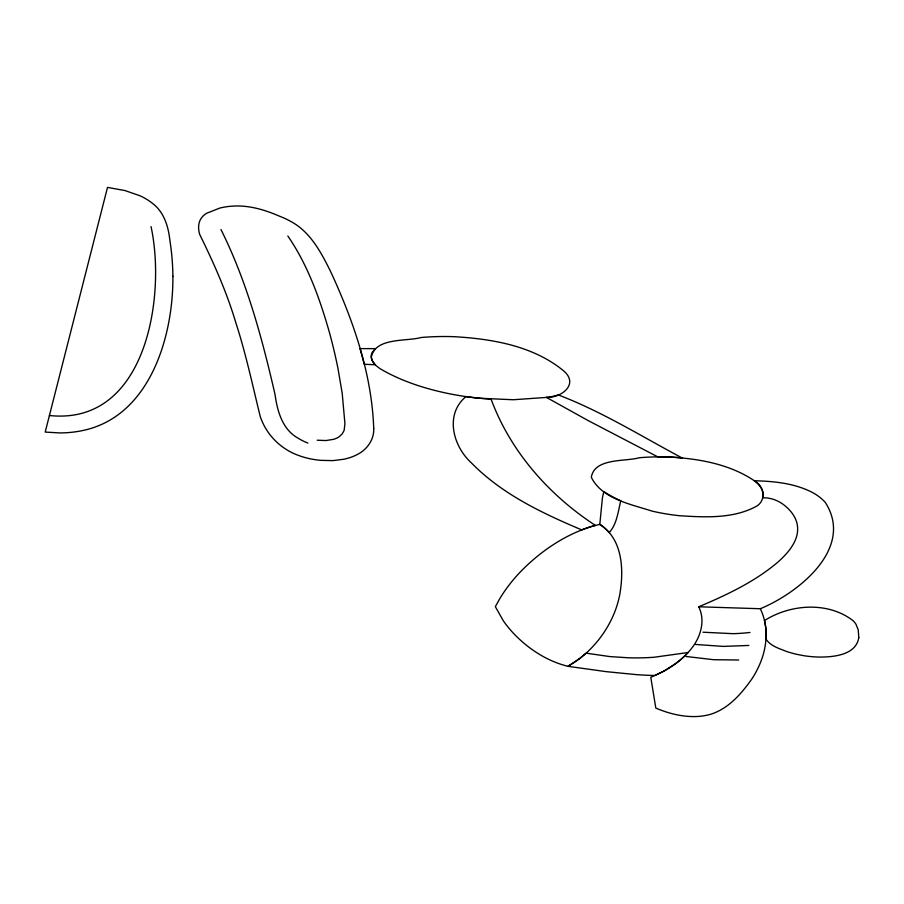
<?xml version="1.0" encoding="UTF-8"?>
<svg xmlns="http://www.w3.org/2000/svg" width="904" height="904" viewBox="0 0 904 904"><rect width="100%" height="100%" fill="white"/><g stroke="black" fill="none" stroke-linecap="round" stroke-linejoin="round"><path stroke-width="1.36" d="M592.888 526.072A99.553 61.291 1.9 0 0 581.769 529.891C542.095 513.178 501.822 494.059 471.346 462.848C453.028 446.192 444.44 414.461 465.955 396.596A196.496 120.978 1.9 0 0 491.098 399.172C510.421 451.503 549.01 495.143 595.408 525.405A79.473 48.929 1.9 0 0 592.9 526.083C565.802 534.219 541.609 550.479 521.777 570.447A284.828 175.353 1.9 0 0 499.652 598.877L495.347 606.663L503.291 620.743A181.998 112.051 1.9 0 0 514.545 634.438C529.145 649.445 547.485 661.265 567.938 666.316A114.876 70.727 1.9 0 0 573.916 662.632A130.504 80.343 1.9 0 0 579.634 658.553A146.968 90.479 1.9 0 0 585.069 654.101C597.352 643.264 607.205 629.704 613.635 614.641A247.673 152.482 1.9 0 0 619.737 594.753C623.963 570.413 623.082 539.236 599.804 524.376L602.392 498.127A287.777 177.173 1.9 0 1 603.838 491.561A105.937 65.224 1.9 0 0 620.799 500.771C618.008 511.675 617.036 523.868 609.194 532.637A63.551 39.121 1.9 0 0 599.838 524.365M760.32 608.731C768.038 624.653 767.53 643.501 761.484 659.875A208.157 128.153 1.9 0 1 752.06 678.655C741.766 693.311 729.019 708.194 711.493 714.013A39.81 24.51 1.9 0 1 698.363 716.431C683.74 717.369 669.175 713.764 655.807 708.069L650.79 677.299L663.626 671.276L675.119 663.999A125.373 77.19 1.9 0 0 689.176 651.253C699.832 639.546 706.16 621.794 698.724 606.787L760.32 608.731C798.368 592.979 854.664 548.389 825.386 502.556A55.347 34.069 1.9 0 0 813.114 492.849C795.17 483.29 774.378 481.256 754.365 480.747C729.641 464.114 699.233 458.735 669.977 457.085A147.872 91.033 1.9 0 0 657.784 456.87L588.041 420.518L546.479 397.421L513.257 399.749L479.369 398.223A197.185 121.396 1.9 0 1 446.271 393.116C423.321 388.155 400.653 380.787 380.335 368.843C376.346 366.143 372.177 362.662 371.239 357.679C374.55 337.135 406.529 341.656 420.914 337.531A169.342 104.254 1.9 0 1 453.785 336.672C492.149 338.83 533.597 345.87 563.96 371.126C579.283 384.562 560.842 398.076 546.479 397.421M698.724 606.787C726.567 595.035 754.467 581.95 777.7 562.277C788.661 552.581 800.933 538.637 796.865 522.817A63.144 38.883 1.9 0 0 792.74 514.06C786.039 504.556 774.83 497.324 762.897 497.833A27.696 17.052 1.9 0 0 763.326 494.782C763.191 488.872 758.75 484.194 754.365 480.747C764.558 486.228 766.649 501.63 755.179 506.941C732.104 518.907 704.51 517.291 679.322 515.698A141.668 87.225 1.9 0 1 651.818 511.042C630.8 504.172 601.962 498.963 591.306 477.278C594.527 457.661 625.534 461.786 639.354 457.729A148.053 91.146 1.9 0 1 669.977 457.085A145.623 89.654 1.9 0 1 681.989 457.899C641.139 436.135 601.646 411.388 558.197 394.901A38.036 23.414 1.9 0 1 546.468 397.376M592.9 526.083L599.804 524.376M688.046 652.519L654.134 657.253A158.098 97.338 1.9 0 1 628.359 657.784L609.816 656.575L586.12 653.163L579.634 658.553L567.938 666.316L606.121 671.638L636.371 674.633A264.623 162.912 1.9 0 0 650.349 675.378L655.027 675.525L664.598 670.734A124.029 76.354 1.9 0 0 688.023 652.507M748.828 645.445L723.426 646.405L695.549 644.473M738.704 659.999L713.618 659.705L686.068 656.485M49.415 415.512C146.132 425.807 166.223 296.851 151.047 226.599M317.191 440.214L326.005 440.542L333.519 439.344A18.521 11.402 1.9 0 0 339.407 436.575L342.254 433.83L344.142 430.361L344.932 423.761L342.221 393.5L338.186 369.612A1264.368 778.423 1.9 0 0 328.977 330.864C319.417 297.71 307.541 264.601 287.834 236.012M702.95 632.212L733.031 633.67A112.977 69.551 1.9 0 0 749.992 632.461M220.96 229.514C246.928 281.517 262.047 338.051 275.031 394.449C277.313 411.004 282.285 429.355 298.004 438.146A51.37 31.629 1.9 0 0 307.902 443.062M361.668 354.526L359.995 348.605L375.42 348.65L372.245 352.357A21.018 12.938 1.9 0 0 371.148 356.357L372.132 360.526L375.194 364.73L364.244 364.278L361.939 355.509M172.89 276.285C173.387 337.452 149.273 418.394 80.275 431.027A71.45 43.991 1.9 0 1 59.72 432.926L45.2 432.078L107.508 187.399L125.023 190.575L139.962 195.761A60.059 36.974 1.9 0 1 152.064 203.038C164.008 211.705 168.438 226.588 169.907 240.622A632.992 389.714 1.9 0 1 172.89 276.285M373.725 428.439C374.312 439.48 367.08 449.559 357.464 454.418A42.364 26.08 1.9 0 1 343.825 459.243L332.943 460.622L320.852 460.351A56.963 35.075 1.9 0 1 298.151 455.3C280.443 448.847 265.991 434.236 260.182 416.258C252.487 384.957 245.798 353.317 235.797 322.615C226.723 292.116 213.739 262.985 199.75 234.543C197.874 228.746 197.976 221.762 202.213 216.994A27.821 17.131 1.9 0 1 206.451 213.333L219.774 208.089A46.16 28.419 1.9 0 1 232.215 206.157C248.521 204.971 264.51 209.683 279.302 216.112A71.484 44.014 1.9 0 1 290.726 221.423C310.253 231.763 320.954 252.182 330.435 271.155C353.306 320.513 371.804 373.623 373.725 428.439M858.8 637.557C856.111 655.129 833.635 657.095 819.374 657.072A70.862 43.629 1.9 0 1 804.277 655.773L796.729 654.326A75.213 46.307 1.9 0 1 786.254 651.366C779.067 648.439 770.344 646.01 765.993 639.071A167.974 103.418 1.9 0 0 765.733 627.41A151.217 93.101 1.9 0 0 764.513 620.551C790.401 604.064 828.166 601.296 853.139 620.743A33.324 20.509 1.9 0 1 855.998 624.314L858.212 629.817L858.8 637.557"/></g></svg>
